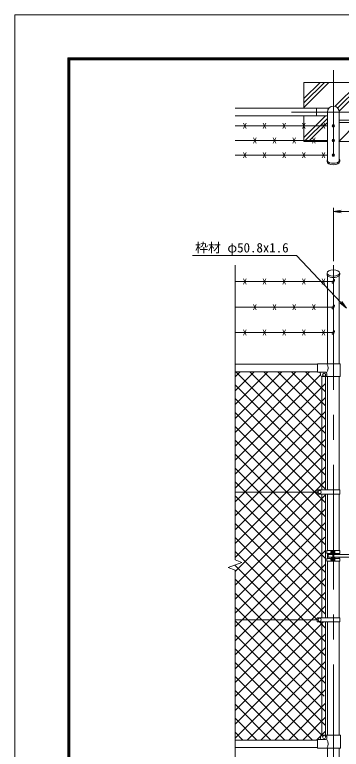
# Model space of a CAD drawing. Units: millimetres, scale not verified. Extents: x -4200 to 4200, y -2970 to 2970.
# Drawn here: x -4200 to -2539, y -768 to 2970 of the extents above; entities that cross this region are included whole.
import ezdxf
from ezdxf.enums import TextEntityAlignment as Align

# ---------------------------------------------------------------- set-up
doc = ezdxf.new("R2010")
doc.units = ezdxf.units.MM
doc.header["$LTSCALE"] = 20
doc.linetypes.add('USER1', pattern=[50.8, 31.75, -6.35, 6.35, -6.35])
for name, color, linetype, lineweight in [('0-0_D-STR-TXT', 7, 'Continuous', 9), ('0-1_D-TTL', 7, 'Continuous', 9), ('0-3_D-STR4', 7, 'Continuous', 9), ('0-4_D-BMK', 2, 'USER1', 13), ('0-5_D-STR1', 1, 'Continuous', 18), ('0-7_D-DCR-HCH', 7, 'Continuous', 9), ('0-8_D-STR3', 3, 'Continuous', 13), ('0-9_D-STR-DIM', 7, 'Continuous', 9), ('0-A_0', 7, 'Continuous', 9), ('0-B_D-STR2', 7, 'Continuous', 9)]:
    doc.layers.add(name, color=color, linetype=linetype, lineweight=lineweight)
doc.styles.add('ＭＳ ゴシック', font='')
doc.styles.get('ＭＳ ゴシック').set_extended_font_data('MS Gothic')

# ---------------------------------------------------------------- blocks, each defined once
blk = doc.blocks.new('_Open')
at = {"layer": '0-A_0'}
blk.add_line((-20, 3.33), (0, 0), dxfattribs=at)
blk.add_lwpolyline([(-20, -3.33), (0, 0), (-20, 0)], dxfattribs=at)
blk = doc.blocks.new('MLeader9')
at = {"layer": '0-0_D-STR-TXT'}
blk.add_line((-2535.88, 1510.78), (-2513.21, 1477.16), dxfattribs=at)
for points in [[(-2540.72, 1506.19), (-2766.16, 1744.11), (-3288.23, 1744.11), (-3295.43, 1744.11)], [(-2545.56, 1501.61), (-2513.21, 1477.16), (-2540.72, 1506.19)]]:
    blk.add_lwpolyline(points, dxfattribs=at)

msp = doc.modelspace()

# ---------------------------------------------------------------- linework, layer by layer
at = {"layer": '0-1_D-TTL', "color": 2, "lineweight": 18}
msp.add_lwpolyline([(-4200, 2970), (4200, 2970), (4200, -2970), (-4200, -2970)], close=True, dxfattribs=at)
at = {"layer": '0-1_D-TTL'}
for points in [[(-3930, 2750), (3930, 2750), (3930, -2750), (-3930, -2750)], [(-3927.5, 2747.5), (3927.5, 2747.5), (3927.5, -2747.5), (-3927.5, -2747.5)], [(-3925, 2745), (3925, 2745), (3925, -2745), (-3925, -2745)], [(-3922.5, 2742.5), (3922.5, 2742.5), (3922.5, -2742.5), (-3922.5, -2742.5)], [(-3920, 2740), (3920, 2740), (3920, -2740), (-3920, -2740)]]:
    msp.add_lwpolyline(points, close=True, dxfattribs=at)
at = {"layer": '0-3_D-STR4'}
for p, q in [((-2729.32, 2493.85), (-2729.32, 2624.85)), ((-2429.32, 2624.85), (-2729.32, 2624.85)), ((-2429.32, 2324.85), (-2549.07, 2324.85))]:
    msp.add_line(p, q, dxfattribs=at)
msp.add_lwpolyline([(-2609.57, 2324.85), (-2729.32, 2324.85), (-2729.32, 2455.85)], dxfattribs=at)
at = {"layer": '0-4_D-BMK'}
for p, q in [((-2579.32, 2262.72), (-2579.32, 2686.99)), ((-2367.19, 2474.85), (-2791.45, 2474.85)), ((-2579.32, 1695.52), (-2579.32, -1188.63))]:
    msp.add_line(p, q, dxfattribs=at)
at = {"layer": '0-5_D-STR1'}
for p, q in [((-2664.32, 2493.85), (-3079.32, 2493.85)), ((-2609.57, 2224.48), (-2609.57, 2474.85)), ((-2549.07, 2224.48), (-2549.07, 2474.85)), ((-2664.32, 2455.85), (-3079.32, 2455.85)), ((-2611.42, 2229.85), (-2611.42, 2222.93)), ((-2547.22, 2229.85), (-2547.22, 2222.93)), ((-2611.42, 1655.37), (-2611.42, 1648.44)), ((-2547.22, 1655.37), (-2547.22, 1648.44)), ((-2609.57, 1643.07), (-2609.57, 1194.37)), ((-2549.07, 1643.07), (-2549.07, 1194.37)), ((-2659.32, 1191.37), (-3079.32, 1191.37)), ((-2659.32, 1153.37), (-3079.32, 1153.37)), ((-2609.57, 1128.37), (-2609.57, 551.87)), ((-2549.07, 1128.37), (-2549.07, 551.87)), ((-2609.57, 530.87), (-2609.57, 243.87)), ((-2549.07, 530.87), (-2549.07, 243.87)), ((-2609.57, 228.87), (-2609.57, 203.87)), ((-2549.07, 228.87), (-2549.07, 222.87)), ((-2609.57, 209.87), (-2609.57, 203.87)), ((-2609.57, 188.87), (-2609.57, -98.13)), ((-2549.07, 209.87), (-2549.07, 203.87)), ((-2549.07, 188.87), (-2549.07, -98.13)), ((-2609.57, -119.13), (-2609.57, -695.63)), ((-2549.07, -119.13), (-2549.07, -695.63)), ((-2659.32, -720.63), (-3079.32, -720.63)), ((-2659.32, -758.63), (-3079.32, -758.63)), ((-2609.57, -761.63), (-2609.57, -1158.63)), ((-2549.07, -761.63), (-2549.07, -1158.63))]:
    msp.add_line(p, q, dxfattribs=at)
msp.add_arc((-2579.32, 2474.85), 30.25, 0, 180, dxfattribs=at)
for centre, major_axis, start_param, end_param in [((-2579.32, 2229.85), (32.1, 0), 2.8004339, 6.6243441), ((-2579.32, 2222.93), (32.1, 0), 3.1415927, 6.2831853), ((-2579.32, 1648.44), (-32.1, 0), 6.2831853, 9.424778)]:
    msp.add_ellipse(centre, major_axis=major_axis, ratio=0.5, start_param=start_param, end_param=end_param, dxfattribs=at)
msp.add_ellipse((-2579.32, 1655.37), major_axis=(-32.1, 0), ratio=0.5, dxfattribs=at)
at = {"layer": '0-7_D-DCR-HCH'}
for p, q in [((-2729.32, 2498.63), (-2603.1, 2624.85)), ((-2729.32, 2520.73), (-2625.2, 2624.85)), ((-2729.32, 2542.83), (-2647.3, 2624.85)), ((-2569.65, 2504.68), (-2449.47, 2624.85)), ((-2556.2, 2496.03), (-2429.32, 2622.91)), ((-2548.68, 2481.46), (-2429.32, 2600.81)), ((-2729.32, 2345), (-2619.17, 2455.15)), ((-2727.37, 2324.85), (-2609.57, 2442.66)), ((-2705.28, 2324.85), (-2609.48, 2420.65)), ((-2551.65, 2324.85), (-2455.85, 2420.65))]:
    msp.add_line(p, q, dxfattribs=at)
at = {"layer": '0-8_D-STR3'}
for p, q in [((-2664.32, 2455.15), (-2609.57, 2455.15)), ((-2549.07, 2433.65), (-2448.72, 2433.65)), ((-3079.32, 2404.85), (-2609.57, 2404.85)), ((-3022.61, 2418.27), (-3036.03, 2391.44)), ((-3022.61, 2391.44), (-3036.03, 2418.27)), ((-2922.61, 2418.27), (-2936.03, 2391.44)), ((-2922.61, 2391.44), (-2936.03, 2418.27)), ((-2822.61, 2418.27), (-2836.03, 2391.44)), ((-2822.61, 2391.44), (-2836.03, 2418.27)), ((-2722.61, 2418.27), (-2736.03, 2391.44)), ((-2722.61, 2391.44), (-2736.03, 2418.27)), ((-2622.61, 2418.27), (-2636.03, 2391.44)), ((-2622.61, 2391.44), (-2636.03, 2418.27)), ((-2585.1, 2404.85), (-2582.21, 2409.85)), ((-2582.21, 2399.85), (-2585.1, 2404.85)), ((-2582.21, 2409.85), (-2576.44, 2409.85)), ((-2576.44, 2409.85), (-2573.55, 2404.85)), ((-2549.07, 2420.65), (-2448.72, 2420.65)), ((-3079.32, 2329.85), (-2609.57, 2329.85)), ((-2972.61, 2343.27), (-2986.03, 2316.44)), ((-2972.61, 2316.44), (-2986.03, 2343.27)), ((-2872.61, 2343.27), (-2886.03, 2316.44)), ((-2872.61, 2316.44), (-2886.03, 2343.27)), ((-2772.61, 2343.27), (-2786.03, 2316.44)), ((-2772.61, 2316.44), (-2786.03, 2343.27)), ((-2672.61, 2343.27), (-2686.03, 2316.44)), ((-2672.61, 2316.44), (-2686.03, 2343.27)), ((-2585.1, 2329.85), (-2582.21, 2334.85)), ((-2582.21, 2324.85), (-2585.1, 2329.85)), ((-2582.21, 2334.85), (-2576.44, 2334.85)), ((-2576.44, 2334.85), (-2573.55, 2329.85)), ((-3079.32, 2254.85), (-2609.57, 2254.85)), ((-3022.61, 2268.27), (-3036.03, 2241.44)), ((-3022.61, 2241.44), (-3036.03, 2268.27)), ((-2922.61, 2268.27), (-2936.03, 2241.44)), ((-2922.61, 2241.44), (-2936.03, 2268.27)), ((-2822.61, 2268.27), (-2836.03, 2241.44)), ((-2822.61, 2241.44), (-2836.03, 2268.27)), ((-2722.61, 2268.27), (-2736.03, 2241.44)), ((-2722.61, 2241.44), (-2736.03, 2268.27)), ((-2622.61, 2268.27), (-2636.03, 2241.44)), ((-2622.61, 2241.44), (-2636.03, 2268.27)), ((-2585.1, 2254.85), (-2582.21, 2259.85)), ((-2582.21, 2249.85), (-2585.1, 2254.85)), ((-2582.21, 2259.85), (-2576.44, 2259.85)), ((-2576.44, 2259.85), (-2573.55, 2254.85)), ((-3079.32, 1612.37), (-2582.63, 1612.37)), ((-3022.61, 1625.78), (-3036.03, 1598.95)), ((-3022.61, 1598.95), (-3036.03, 1625.78)), ((-2922.61, 1625.78), (-2936.03, 1598.95)), ((-2922.61, 1598.95), (-2936.03, 1625.78)), ((-2822.61, 1625.78), (-2836.03, 1598.95)), ((-2822.61, 1598.95), (-2836.03, 1625.78)), ((-2722.61, 1625.78), (-2736.03, 1598.95)), ((-2722.61, 1598.95), (-2736.03, 1625.78)), ((-2622.61, 1625.78), (-2636.03, 1598.95)), ((-2622.61, 1598.95), (-2636.03, 1625.78)), ((-2578.89, 1620.4), (-2584.84, 1607.64)), ((-2573.45, 1617.86), (-2579.4, 1605.1)), ((-2972.61, 1495.78), (-2986.03, 1468.95)), ((-2972.61, 1468.95), (-2986.03, 1495.78)), ((-2872.61, 1495.78), (-2886.03, 1468.95)), ((-2872.61, 1468.95), (-2886.03, 1495.78)), ((-2772.61, 1495.78), (-2786.03, 1468.95)), ((-2772.61, 1468.95), (-2786.03, 1495.78)), ((-2672.61, 1495.78), (-2686.03, 1468.95)), ((-2672.61, 1468.95), (-2686.03, 1495.78)), ((-3079.32, 1482.37), (-2582.63, 1482.37)), ((-2578.89, 1490.4), (-2584.84, 1477.64)), ((-2573.45, 1487.86), (-2579.4, 1475.1)), ((-3079.32, 1352.37), (-2582.63, 1352.37)), ((-3022.61, 1365.78), (-3036.03, 1338.95)), ((-3022.61, 1338.95), (-3036.03, 1365.78)), ((-2922.61, 1365.78), (-2936.03, 1338.95)), ((-2922.61, 1338.95), (-2936.03, 1365.78)), ((-2822.61, 1365.78), (-2836.03, 1338.95)), ((-2822.61, 1338.95), (-2836.03, 1365.78)), ((-2722.61, 1365.78), (-2736.03, 1338.95)), ((-2722.61, 1338.95), (-2736.03, 1365.78)), ((-2622.61, 1365.78), (-2636.03, 1338.95)), ((-2622.61, 1338.95), (-2636.03, 1365.78)), ((-2578.89, 1360.4), (-2584.84, 1347.64)), ((-2573.45, 1357.86), (-2579.4, 1345.1)), ((-2544.62, 1194.37), (-2659.32, 1194.37)), ((-2659.32, 1150.37), (-2659.32, 1194.37)), ((-2544.62, 1128.37), (-2544.62, 1194.37)), ((-2619.72, 1150.37), (-2659.32, 1150.37)), ((-2644.32, 1138.37), (-2644.32, 1143.37)), ((-2637.82, 1129), (-2637.82, 551.87)), ((-2544.62, 1128.37), (-2634.32, 1128.37)), ((-2618.82, 1128.37), (-2618.82, 551.87)), ((-2612.72, 1128.37), (-2612.72, 1143.37)), ((-2661.32, 541.37), (-3079.32, 541.37)), ((-2661.32, 530.87), (-2661.32, 551.87)), ((-2661.32, 551.87), (-2546.52, 551.87)), ((-2661.32, 530.87), (-2546.52, 530.87)), ((-2637.82, 530.87), (-2637.82, -98.13)), ((-2618.82, 530.87), (-2618.82, 222.87)), ((-2546.52, 530.87), (-2546.52, 551.87)), ((-2618.82, 244.46), (-2618.82, -98.13)), ((-2611.87, 243.87), (-2546.77, 243.87)), ((-2611.87, 243.87), (-2611.87, 228.87)), ((-2611.87, 228.87), (-2588.72, 228.87)), ((-2593.02, 237.19), (-2592.34, 237.87)), ((-2593.02, 237.19), (-2593.02, 230.54)), ((-2588.72, 237.19), (-2593.02, 237.19)), ((-2593.02, 230.54), (-2592.34, 229.87)), ((-2588.72, 230.54), (-2593.02, 230.54)), ((-2588.72, 237.87), (-2592.34, 237.87)), ((-2592.34, 237.87), (-2592.34, 229.87)), ((-2588.72, 229.87), (-2592.34, 229.87)), ((-2588.72, 239.69), (-2588.72, 228.09)), ((-2583.22, 241.37), (-2588.12, 241.37)), ((-2583.22, 237.87), (-2588.12, 237.87)), ((-2583.22, 229.87), (-2588.12, 229.87)), ((-2583.22, 226.37), (-2588.12, 226.37)), ((-2581.62, 242.37), (-2583.22, 242.37)), ((-2583.22, 242.37), (-2583.22, 225.37)), ((-2581.62, 225.37), (-2583.22, 225.37)), ((-2581.62, 243.87), (-2581.62, 188.87)), ((-2579.32, 243.87), (-2579.32, 188.87)), ((-2577.02, 243.87), (-2577.02, 188.87)), ((-2577.02, 242.77), (-2577.02, 224.97)), ((-2577.02, 241.37), (-2572.12, 241.37)), ((-2577.02, 237.87), (-2572.12, 237.87)), ((-2577.02, 229.87), (-2572.12, 229.87)), ((-2577.02, 226.37), (-2572.12, 226.37)), ((-2571.52, 239.69), (-2571.52, 228.09)), ((-2571.52, 228.87), (-2546.77, 228.87)), ((-2546.77, 243.87), (-2546.77, 228.87)), ((-2611.87, 203.87), (-2588.72, 203.87)), ((-2611.87, 188.87), (-2611.87, 203.87)), ((-2611.87, 188.87), (-2546.77, 188.87)), ((-2608.67, 219.87), (-2608.67, 212.87)), ((-2608.67, 219.87), (-2608.67, 212.87)), ((-2605.67, 222.87), (-2581.62, 222.87)), ((-2605.67, 222.87), (-2605.67, 209.87)), ((-2605.67, 209.87), (-2581.62, 209.87)), ((-2593.02, 202.19), (-2592.34, 202.87)), ((-2588.72, 202.19), (-2593.02, 202.19)), ((-2593.02, 195.54), (-2593.02, 202.19)), ((-2588.72, 195.54), (-2593.02, 195.54)), ((-2593.02, 195.54), (-2592.34, 194.87)), ((-2592.34, 194.87), (-2592.34, 202.87)), ((-2588.72, 202.87), (-2592.34, 202.87)), ((-2588.72, 194.87), (-2592.34, 194.87)), ((-2588.72, 193.05), (-2588.72, 204.65)), ((-2583.22, 206.37), (-2588.12, 206.37)), ((-2583.22, 202.87), (-2588.12, 202.87)), ((-2583.22, 194.87), (-2588.12, 194.87)), ((-2583.22, 191.37), (-2588.12, 191.37)), ((-2583.22, 190.37), (-2583.22, 207.37)), ((-2581.62, 207.37), (-2583.22, 207.37)), ((-2581.62, 190.37), (-2583.22, 190.37)), ((-2577.02, 222.87), (-2448.67, 222.87)), ((-2577.02, 209.87), (-2448.67, 209.87)), ((-2577.02, 206.37), (-2572.12, 206.37)), ((-2577.02, 202.87), (-2572.12, 202.87)), ((-2577.02, 194.87), (-2572.12, 194.87)), ((-2577.02, 191.37), (-2572.12, 191.37)), ((-2571.62, 203.87), (-2546.77, 203.87)), ((-2571.52, 204.69), (-2571.52, 193.09)), ((-2546.77, 188.87), (-2546.77, 203.87)), ((-2661.32, -108.63), (-3079.32, -108.63)), ((-2661.32, -119.13), (-2661.32, -98.13)), ((-2661.32, -98.13), (-2546.52, -98.13)), ((-2546.52, -119.13), (-2546.52, -98.13)), ((-2661.32, -119.13), (-2546.52, -119.13)), ((-2637.82, -119.13), (-2637.82, -696.27)), ((-2618.82, -119.13), (-2618.82, -695.63)), ((-2644.32, -705.63), (-2644.32, -710.63)), ((-2543.62, -695.63), (-2634.32, -695.63)), ((-2612.72, -695.63), (-2612.72, -710.63)), ((-2543.62, -695.63), (-2543.62, -761.63)), ((-2619.72, -717.63), (-2659.32, -717.63)), ((-2659.32, -717.63), (-2659.32, -761.63)), ((-2543.62, -761.63), (-2659.32, -761.63))]:
    msp.add_line(p, q, dxfattribs=at)
for points in [[(-2664.32, 2455.15), (-2664.32, 2494.55), (-2602.28, 2494.55)], [(-2573.55, 2404.85), (-2576.44, 2399.85), (-2582.21, 2399.85)], [(-2573.55, 2329.85), (-2576.44, 2324.85), (-2582.21, 2324.85)], [(-2573.55, 2254.85), (-2576.44, 2249.85), (-2582.21, 2249.85)]]:
    msp.add_lwpolyline(points, dxfattribs=at)
for centre, radius in [((-2579.32, 2404.85), 4.9), ((-2579.32, 2404.85), 3), ((-2579.32, 2329.85), 4.9), ((-2579.32, 2329.85), 3), ((-2579.32, 2254.85), 4.9), ((-2579.32, 2254.85), 3), ((-2626.32, 1137.37), 8), ((-2649.32, 541.37), 8), ((-2649.32, -108.63), 8), ((-2626.32, -704.63), 8)]:
    msp.add_circle(centre, radius, dxfattribs=at)
for centre, radius, start, end in [((-2582.12, 1606.37), 3, 154.99707, 334.99524), ((-2576.17, 1619.13), 3, 334.99524, 154.99707), ((-2582.12, 1476.37), 3, 154.99707, 334.99524), ((-2576.17, 1489.13), 3, 334.99524, 154.99707), ((-2582.12, 1346.37), 3, 154.99707, 334.99524), ((-2576.17, 1359.13), 3, 334.99524, 154.99707), ((-2646.94, 1172.37), 40.68, 327.25964, 32.74036), ((-2651.32, 1143.37), 7, 0, 90), ((-2634.32, 1138.37), 10, 180, 270), ((-2619.72, 1143.37), 7, 0, 90), ((-2585.87, 239.62), 2.85, 142.09851, 217.90149), ((-2575.09, 233.87), 13.63, 162.93847, 197.06153), ((-2585.87, 228.12), 2.85, 142.14171, 217.85829), ((-2585.16, 233.87), 13.63, 342.93847, 17.06153), ((-2574.37, 239.62), 2.85, 322.09851, 37.90149), ((-2574.37, 228.12), 2.85, 322.14171, 37.85829), ((-2605.67, 219.87), 3, 90, 180), ((-2605.67, 212.87), 3, 180, 270), ((-2585.87, 204.62), 2.85, 142.14171, 217.85829), ((-2575.09, 198.87), 13.63, 162.93847, 197.06153), ((-2585.87, 193.12), 2.85, 142.09851, 217.90149), ((-2585.16, 198.87), 13.63, 342.93847, 17.06153), ((-2574.37, 204.62), 2.85, 322.09851, 37.90149), ((-2574.37, 193.12), 2.85, 322.14171, 37.85829), ((-2634.32, -705.63), 10, 90, 180), ((-2651.32, -710.63), 7, 270, 0), ((-2619.72, -710.63), 7, 270, 0), ((-2646.94, -739.63), 40.68, 327.25964, 32.74036)]:
    msp.add_arc(centre, radius, start, end, dxfattribs=at)
at = {"layer": '0-9_D-STR-DIM'}
for p, q in [((-2579.32, 1715.52), (-2579.32, 1988.03)), ((-2539.32, 1968.03), (-1584.32, 1968.03)), ((-3079.32, 1695.52), (-3079.32, 195.59)), ((-3044.08, 182.77), (-3079.32, 195.59)), ((-3114.56, 157.12), (-3044.08, 182.77)), ((-3079.32, 144.29), (-3114.56, 157.12)), ((-3079.32, 144.29), (-3079.32, -915.94))]:
    msp.add_line(p, q, dxfattribs=at)
at = {"layer": '0-B_D-STR2'}
for p, q in [((-3079.32, 773.91), (-2699.87, 1153.37)), ((-3079.32, 844.62), (-2770.58, 1153.37)), ((-3079.32, 915.34), (-2841.29, 1153.37)), ((-3079.32, 986.05), (-2912, 1153.37)), ((-3079.32, 1056.76), (-2982.71, 1153.37)), ((-3079.32, 1127.47), (-3053.42, 1153.37)), ((-3079.32, 703.2), (-2644.32, 1138.2)), ((-2618.82, 697.64), (-3074.55, 1153.37)), ((-2618.82, 768.35), (-3003.84, 1153.37)), ((-2618.82, 839.06), (-2933.13, 1153.37)), ((-2618.82, 909.77), (-2862.42, 1153.37)), ((-2618.82, 980.48), (-2791.71, 1153.37)), ((-2618.82, 1051.19), (-2721, 1153.37)), ((-3079.32, 632.49), (-2618.82, 1092.99)), ((-2618.82, 626.93), (-3079.32, 1087.43)), ((-3079.32, 561.78), (-2618.82, 1022.28)), ((-2618.82, 556.21), (-3079.32, 1016.71)), ((-3079.32, 491.07), (-2618.82, 951.57)), ((-2618.82, 485.5), (-3079.32, 946)), ((-3079.32, 420.36), (-2618.82, 880.86)), ((-2618.82, 414.79), (-3079.32, 875.29)), ((-3079.32, 349.65), (-2618.82, 810.15)), ((-2618.82, 344.08), (-3079.32, 804.58)), ((-3079.32, 278.94), (-2618.82, 739.44)), ((-2618.82, 273.37), (-3079.32, 733.87)), ((-3079.32, 208.23), (-2618.82, 668.73)), ((-2618.82, 202.66), (-3079.32, 663.16)), ((-3079.32, 137.52), (-2618.82, 598.02)), ((-2618.82, 131.95), (-3079.32, 592.45)), ((-3079.32, 66.81), (-2618.82, 527.31)), ((-2618.82, 61.24), (-3079.32, 521.74)), ((-3079.32, -3.9), (-2619.35, 456.07)), ((-2618.82, -9.47), (-3079.32, 451.03)), ((-3079.32, -74.61), (-2618.82, 385.89)), ((-2618.82, -80.18), (-3079.32, 380.32)), ((-3079.32, -145.32), (-2623.14, 310.85)), ((-2661.32, -108.4), (-3079.32, 309.61)), ((-3079.32, -216.04), (-2618.82, 244.46)), ((-2618.82, -221.6), (-3079.32, 238.9)), ((-2618.82, -292.31), (-3080.61, 169.47)), ((-3079.32, -286.75), (-2618.82, 173.75)), ((-3079.32, -357.46), (-2618.82, 103.04)), ((-2618.82, -363.02), (-3079.32, 97.48)), ((-3079.32, -428.17), (-2618.82, 32.33)), ((-2618.82, -433.73), (-3079.32, 26.77)), ((-3079.32, -498.88), (-2618.82, -38.38)), ((-2626.63, -496.64), (-3079.32, -43.95)), ((-2618.82, -575.16), (-3079.32, -114.66)), ((-3079.32, -569.59), (-2628.86, -119.13)), ((-2618.82, -150.89), (-2650.58, -119.13)), ((-3079.32, -640.3), (-2618.82, -179.8)), ((-2618.82, -645.87), (-3079.32, -185.37)), ((-3079.32, -711.01), (-2618.82, -250.51)), ((-2638.74, -696.66), (-3079.32, -256.08)), ((-2685.48, -720.63), (-3079.32, -326.79)), ((-3018.23, -720.63), (-2618.82, -321.22)), ((-2756.19, -720.63), (-3079.32, -397.5)), ((-2947.52, -720.63), (-2618.82, -391.93)), ((-2826.9, -720.63), (-3079.32, -468.21)), ((-2876.81, -720.63), (-2618.82, -462.64)), ((-2897.61, -720.63), (-3079.32, -538.92)), ((-2806.1, -720.63), (-2618.82, -533.35)), ((-2968.32, -720.63), (-3079.32, -609.63)), ((-2735.39, -720.63), (-2618.82, -604.06)), ((-3039.03, -720.63), (-3079.32, -680.34)), ((-2664.68, -720.63), (-2618.82, -674.77))]:
    msp.add_line(p, q, dxfattribs=at)

# ---------------------------------------------------------------- block references
at = {"layer": '0-0_D-STR-TXT'}
msp.add_blockref('MLeader9', (0, 0), dxfattribs=at)
at = {"layer": '0-9_D-STR-DIM', "xscale": 2, "yscale": 2, "rotation": 180}
msp.add_blockref('_Open', (-2579.32, 1968.03), dxfattribs=at)

# ---------------------------------------------------------------- texts
at = {"layer": '0-0_D-STR-TXT', "style": 'ＭＳ ゴシック'}
msp.add_text('枠材 φ50.8x1.6', height=48.09, dxfattribs=at).set_placement((-3282.29, 1745.88), align=Align.BOTTOM_LEFT)

doc.saveas('drawing.dxf')
